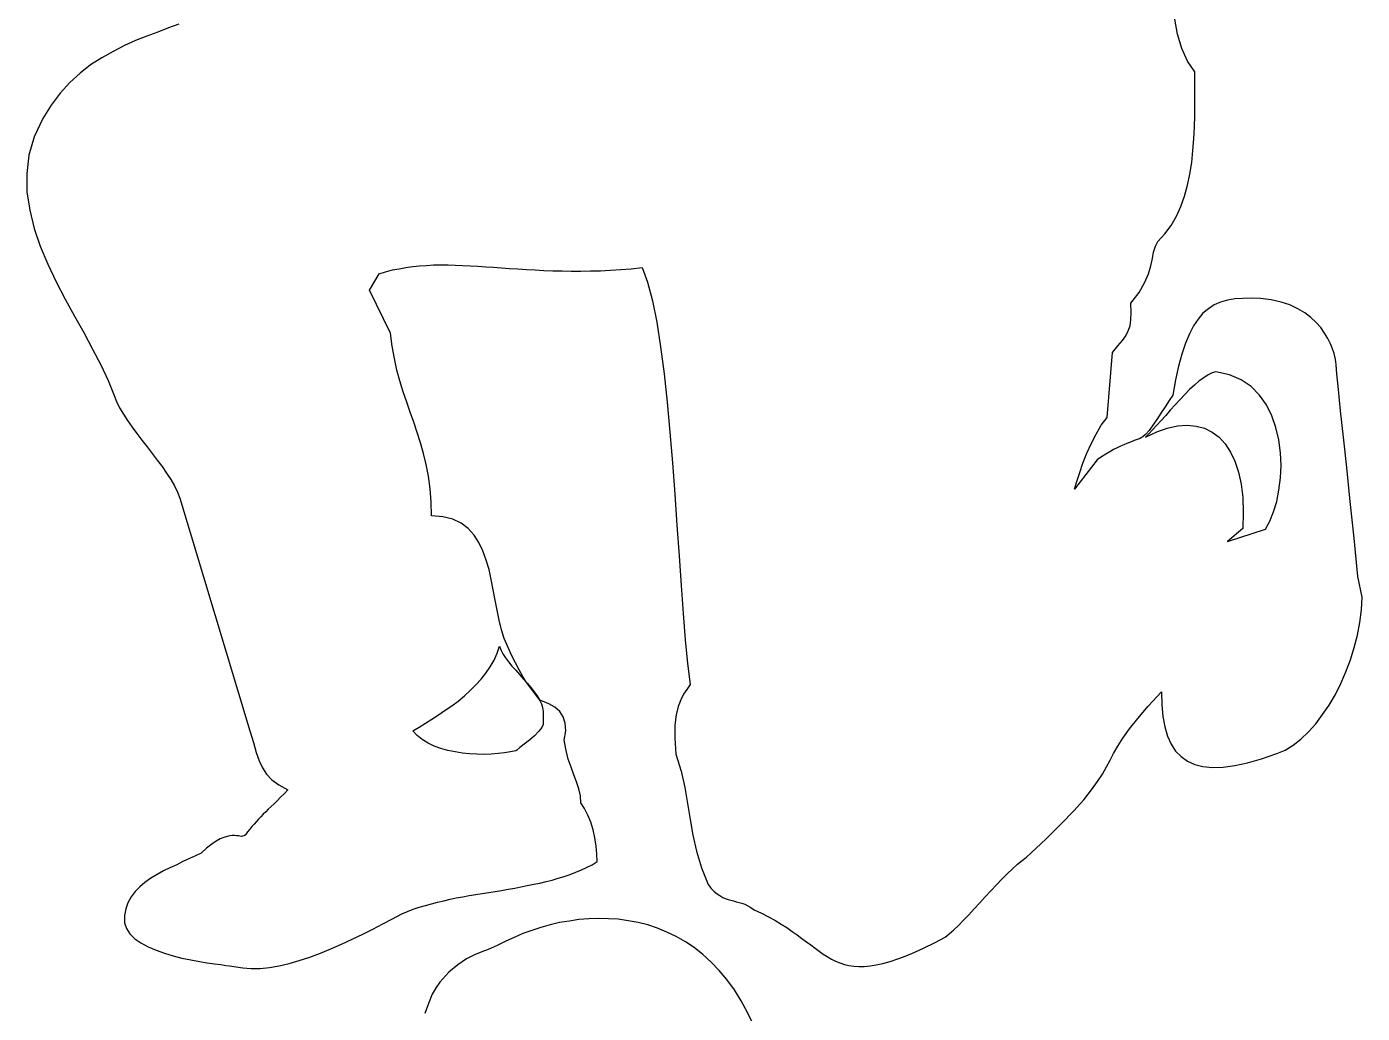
# Model space of a CAD drawing. Extents: x -3257 to 6743, y 13293 to 23293.
# Drawn here: x 2803 to 3536, y 15206 to 15747 of the extents above; entities that cross this region are included whole.
import ezdxf

# ---------------------------------------------------------------- set-up
doc = ezdxf.new("R2010")
doc.units = 0
doc.header["$LTSCALE"] = 1270
doc.header["$MEASUREMENT"] = 0
doc.layers.get('0').update_dxf_attribs({"linetype": 'CONTINUOUS'})

msp = doc.modelspace()

# ---------------------------------------------------------------- linework, layer by layer
at = {"linetype": 'Continuous'}
for p, q in [((2880.81, 15746.44), (2875.01, 15744.23)), ((2886.48, 15748.51), (2880.81, 15746.44)), ((3434.97, 15742.99), (3433.45, 15751.27)), ((2862.84, 15739.53), (2856.63, 15736.76)), ((2868.92, 15742.02), (2862.84, 15739.53)), ((2875.01, 15744.23), (2868.92, 15742.02)), ((3437.32, 15735.1), (3434.97, 15742.99)), ((2850.41, 15733.59), (2844.19, 15730.13)), ((2856.63, 15736.76), (2850.41, 15733.59)), ((3440.36, 15728.2), (3437.32, 15735.1)), ((2838.11, 15726.13), (2832.31, 15721.56)), ((2844.19, 15730.13), (2838.11, 15726.13)), ((3444.37, 15722.39), (3440.36, 15728.2)), ((2832.31, 15721.56), (2826.64, 15716.45)), ((3444.37, 15716.73), (3444.37, 15722.39)), ((3444.37, 15710.92), (3444.37, 15716.73)), ((2821.39, 15710.65), (2816.41, 15704.15)), ((2826.64, 15716.45), (2821.39, 15710.65)), ((3444.37, 15704.7), (3444.37, 15710.92)), ((2816.41, 15704.15), (2811.85, 15696.83)), ((3444.37, 15698.49), (3444.37, 15704.7)), ((2811.85, 15696.83), (2807.15, 15686.74)), ((3444.23, 15691.99), (3444.37, 15698.49)), ((3443.82, 15685.63), (3444.23, 15691.99)), ((2807.15, 15686.74), (2804.25, 15676.65)), ((3443.4, 15679.14), (3443.82, 15685.63)), ((2804.25, 15676.65), (2803.01, 15666.56)), ((3441.74, 15666.28), (3442.71, 15672.64)), ((3442.71, 15672.64), (3443.4, 15679.14)), ((2803.01, 15666.56), (2803.14, 15656.47)), ((3440.5, 15660.2), (3441.74, 15666.28)), ((3438.84, 15654.12), (3440.5, 15660.2)), ((2803.14, 15656.47), (2804.67, 15646.52)), ((3436.77, 15648.46), (3438.84, 15654.12)), ((2804.67, 15646.52), (2807.15, 15636.43)), ((3434.42, 15643.07), (3436.77, 15648.46)), ((2807.15, 15636.43), (2810.47, 15626.62)), ((3428.06, 15633.39), (3431.51, 15637.95)), ((3431.51, 15637.95), (3434.42, 15643.07)), ((3422.81, 15626.62), (3424.19, 15629.25)), ((3424.19, 15629.25), (3428.06, 15633.39)), ((2810.47, 15626.62), (2814.61, 15616.81)), ((3421.15, 15619.85), (3421.84, 15623.44)), ((3421.84, 15623.44), (3422.81, 15626.62)), ((2814.61, 15616.81), (2819.18, 15607.14)), ((3003.8, 15613.63), (3007.53, 15614.32)), ((3007.53, 15614.32), (3011.13, 15615.01)), ((3011.13, 15615.01), (3015, 15615.57)), ((3015, 15615.57), (3018.73, 15615.84)), ((3018.73, 15615.84), (3022.6, 15616.12)), ((3022.6, 15616.12), (3026.47, 15616.4)), ((3026.47, 15616.4), (3030.34, 15616.4)), ((3030.34, 15616.4), (3034.35, 15616.4)), ((3034.35, 15616.4), (3038.35, 15616.26)), ((3038.35, 15616.26), (3042.36, 15616.12)), ((3042.36, 15616.12), (3046.51, 15615.98)), ((3046.51, 15615.98), (3050.79, 15615.7)), ((3050.79, 15615.7), (3055.07, 15615.43)), ((3055.07, 15615.43), (3059.36, 15615.15)), ((3059.36, 15615.15), (3063.78, 15614.87)), ((3063.78, 15614.87), (3068.2, 15614.46)), ((3068.2, 15614.46), (3072.76, 15614.18)), ((3072.76, 15614.18), (3077.46, 15613.91)), ((3077.46, 15613.91), (3082.16, 15613.63)), ((3123.62, 15613.49), (3129.28, 15613.91)), ((3129.28, 15613.91), (3134.94, 15614.32)), ((3134.94, 15614.32), (3140.89, 15615.01)), ((3140.89, 15615.01), (3143.93, 15606.86)), ((3418.94, 15611.42), (3420.32, 15615.84)), ((3420.32, 15615.84), (3421.15, 15619.85)), ((2819.18, 15607.14), (2824.15, 15597.6)), ((2991.23, 15602.58), (2996.48, 15611.56)), ((2996.48, 15611.56), (3000.07, 15612.66)), ((3000.07, 15612.66), (3003.8, 15613.63)), ((3082.16, 15613.63), (3087, 15613.36)), ((3087, 15613.36), (3091.97, 15613.22)), ((3091.97, 15613.22), (3096.95, 15613.08)), ((3096.95, 15613.08), (3102.06, 15612.94)), ((3102.06, 15612.94), (3107.31, 15612.94)), ((3107.31, 15612.94), (3112.56, 15613.08)), ((3112.56, 15613.08), (3118.09, 15613.22)), ((3118.09, 15613.22), (3123.62, 15613.49)), ((3143.93, 15606.86), (3146.56, 15596.77)), ((3413.83, 15601.19), (3416.87, 15606.58)), ((3416.87, 15606.58), (3418.94, 15611.42)), ((3002.83, 15578.94), (2991.23, 15602.58)), ((3409.26, 15595.39), (3413.83, 15601.19)), ((2824.15, 15597.6), (2829.27, 15588.34)), ((3146.56, 15596.77), (3149.04, 15584.89)), ((3409.41, 15590.27), (3409.26, 15595.39)), ((3451.97, 15592.35), (3448.93, 15589.86)), ((3455.14, 15594.42), (3451.97, 15592.35)), ((3458.6, 15595.94), (3455.14, 15594.42)), ((3462.33, 15597.05), (3458.6, 15595.94)), ((3466.48, 15597.74), (3462.33, 15597.05)), ((3470.76, 15598.01), (3466.48, 15597.74)), ((3475.46, 15598.15), (3470.76, 15598.01)), ((3480.43, 15597.88), (3475.46, 15598.15)), ((3486.38, 15597.19), (3480.43, 15597.88)), ((3491.77, 15595.94), (3486.38, 15597.19)), ((3496.6, 15594.42), (3491.77, 15595.94)), ((3501.03, 15592.35), (3496.6, 15594.42)), ((3504.76, 15590.14), (3501.03, 15592.35)), ((2829.27, 15588.34), (2834.38, 15579.22)), ((3149.04, 15584.89), (3151.11, 15571.48)), ((3408.85, 15582.95), (3409.26, 15586.27)), ((3409.26, 15586.27), (3409.41, 15590.27)), ((3446.3, 15586.68), (3443.67, 15582.95)), ((3448.93, 15589.86), (3446.3, 15586.68)), ((3508.21, 15587.51), (3504.76, 15590.14)), ((3511.11, 15584.75), (3508.21, 15587.51)), ((3513.6, 15581.99), (3511.11, 15584.75)), ((2834.38, 15579.22), (2839.21, 15570.24)), ((3003.67, 15571.76), (3002.83, 15578.94)), ((3404.71, 15574.94), (3406.5, 15577.56)), ((3406.5, 15577.56), (3407.88, 15580.19)), ((3407.88, 15580.19), (3408.85, 15582.95)), ((3441.47, 15578.53), (3439.25, 15573.41)), ((3443.67, 15582.95), (3441.47, 15578.53)), ((3515.68, 15578.94), (3513.6, 15581.99)), ((3517.47, 15576.04), (3515.68, 15578.94)), ((2839.21, 15570.24), (2843.78, 15561.53)), ((3004.91, 15564.98), (3003.67, 15571.76)), ((3151.11, 15571.48), (3153.05, 15556.7)), ((3399.18, 15568.3), (3402.22, 15571.9)), ((3402.22, 15571.9), (3404.71, 15574.94)), ((3439.25, 15573.41), (3437.32, 15567.47)), ((3518.99, 15573.14), (3517.47, 15576.04)), ((3520.1, 15570.37), (3518.99, 15573.14)), ((3520.93, 15567.75), (3520.1, 15570.37)), ((3006.29, 15558.63), (3004.91, 15564.98)), ((3396.28, 15532.65), (3399.18, 15568.3)), ((3437.32, 15567.47), (3435.52, 15560.84)), ((3521.48, 15565.4), (3520.93, 15567.75)), ((3521.89, 15563.33), (3521.48, 15565.4)), ((3522.03, 15561.53), (3521.89, 15563.33)), ((2843.78, 15561.53), (2847.78, 15552.96)), ((3007.95, 15552.69), (3006.29, 15558.63)), ((3153.05, 15556.7), (3154.71, 15541.08)), ((3435.52, 15560.84), (3433.86, 15553.38)), ((3451.69, 15556), (3449.34, 15554.48)), ((3453.9, 15557.11), (3451.69, 15556)), ((3455.98, 15557.66), (3453.9, 15557.11)), ((3463.44, 15556.14), (3455.98, 15557.66)), ((3469.93, 15553.38), (3463.44, 15556.14)), ((3522.45, 15556.55), (3522.03, 15561.53)), ((3523.28, 15547.99), (3522.45, 15556.55)), ((2847.78, 15552.96), (2850.96, 15544.81)), ((3009.75, 15546.74), (3007.95, 15552.69)), ((3433.86, 15553.38), (3432.35, 15544.95)), ((3441.6, 15547.99), (3438.98, 15545.36)), ((3444.23, 15550.47), (3441.6, 15547.99)), ((3446.86, 15552.69), (3444.23, 15550.47)), ((3449.34, 15554.48), (3446.86, 15552.69)), ((3475.46, 15549.65), (3469.93, 15553.38)), ((3480.02, 15544.95), (3475.46, 15549.65)), ((3524.52, 15536.24), (3523.28, 15547.99)), ((2850.96, 15544.81), (2852.34, 15541.35)), ((2852.34, 15541.35), (2854, 15537.9)), ((3011.68, 15541.08), (3009.75, 15546.74)), ((3013.61, 15535.55), (3011.68, 15541.08)), ((3154.71, 15541.08), (3156.23, 15524.63)), ((3430.41, 15541.91), (3428.2, 15538.45)), ((3432.35, 15544.95), (3430.41, 15541.91)), ((3436.35, 15542.46), (3433.59, 15539.56)), ((3438.98, 15545.36), (3436.35, 15542.46)), ((3483.75, 15539.56), (3480.02, 15544.95)), ((2854, 15537.9), (2856.07, 15534.45)), ((2856.07, 15534.45), (2858.29, 15530.99)), ((3015.55, 15530.02), (3013.61, 15535.55)), ((3425.85, 15535), (3423.64, 15531.54)), ((3428.2, 15538.45), (3425.85, 15535)), ((3428.47, 15533.76), (3425.99, 15530.99)), ((3430.96, 15536.65), (3428.47, 15533.76)), ((3433.59, 15539.56), (3430.96, 15536.65)), ((3486.79, 15533.61), (3483.75, 15539.56)), ((3489.01, 15527.12), (3486.79, 15533.61)), ((3526.04, 15521.87), (3524.52, 15536.24)), ((2858.29, 15530.99), (2860.91, 15527.4)), ((2860.91, 15527.4), (2863.54, 15523.8)), ((3017.49, 15524.49), (3015.55, 15530.02)), ((3390.2, 15523.53), (3393.1, 15528.37)), ((3393.1, 15528.37), (3396.28, 15532.65)), ((3421.29, 15525.87), (3419.22, 15523.67)), ((3421.42, 15528.37), (3419.35, 15525.6)), ((3423.5, 15528.37), (3421.29, 15525.87)), ((3423.64, 15531.54), (3421.42, 15528.37)), ((3425.99, 15530.99), (3423.5, 15528.37)), ((3423.5, 15524.77), (3429.31, 15526.84)), ((3429.31, 15526.84), (3434.97, 15528.09)), ((3434.97, 15528.09), (3440.22, 15528.37)), ((3440.22, 15528.37), (3445.2, 15527.95)), ((3445.2, 15527.95), (3449.75, 15526.71)), ((3449.75, 15526.71), (3453.9, 15524.63)), ((3490.52, 15520.35), (3489.01, 15527.12)), ((2863.54, 15523.8), (2866.3, 15520.21)), ((2866.3, 15520.21), (2869.2, 15516.62)), ((3019.28, 15518.83), (3017.49, 15524.49)), ((3020.94, 15512.89), (3019.28, 15518.83)), ((3156.23, 15524.63), (3157.61, 15507.77)), ((3387.57, 15518.28), (3390.2, 15523.53)), ((3408.57, 15518.97), (3407.06, 15518.41)), ((3409.95, 15519.52), (3408.57, 15518.97)), ((3411.2, 15519.94), (3409.95, 15519.52)), ((3412.3, 15520.35), (3411.2, 15519.94)), ((3413.41, 15520.76), (3412.3, 15520.35)), ((3414.38, 15521.18), (3413.41, 15520.76)), ((3415.21, 15521.59), (3414.38, 15521.18)), ((3415.9, 15522.01), (3415.21, 15521.59)), ((3417.42, 15523.39), (3415.9, 15522.01)), ((3417.28, 15521.87), (3423.5, 15524.77)), ((3419.22, 15523.67), (3417.28, 15521.87)), ((3419.35, 15525.6), (3417.42, 15523.39)), ((3453.9, 15524.63), (3457.77, 15521.87)), ((3457.77, 15521.87), (3461.09, 15518.14)), ((3491.49, 15513.3), (3490.52, 15520.35)), ((3527.84, 15505.15), (3526.04, 15521.87)), ((2869.2, 15516.62), (2871.96, 15512.89)), ((2871.96, 15512.89), (2874.73, 15509.29)), ((3022.32, 15506.81), (3020.94, 15512.89)), ((3383.01, 15507.63), (3385.08, 15513.02)), ((3385.08, 15513.02), (3387.57, 15518.28)), ((3395.59, 15512.61), (3393.24, 15511.09)), ((3397.79, 15513.86), (3395.59, 15512.61)), ((3399.87, 15515.1), (3397.79, 15513.86)), ((3401.8, 15516.06), (3399.87, 15515.1)), ((3403.6, 15516.9), (3401.8, 15516.06)), ((3405.4, 15517.72), (3403.6, 15516.9)), ((3407.06, 15518.41), (3405.4, 15517.72)), ((3461.09, 15518.14), (3463.99, 15513.71)), ((3463.99, 15513.71), (3466.48, 15508.6)), ((3491.77, 15506.39), (3491.49, 15513.3)), ((2874.73, 15509.29), (2877.35, 15505.7)), ((2877.35, 15505.7), (2879.85, 15502.11)), ((3023.57, 15500.45), (3022.32, 15506.81)), ((3157.61, 15507.77), (3158.85, 15490.64)), ((3390.75, 15509.43), (3378.45, 15493.26)), ((3381.21, 15502.39), (3383.01, 15507.63)), ((3393.24, 15511.09), (3390.75, 15509.43)), ((3466.48, 15508.6), (3468.41, 15502.66)), ((3491.49, 15499.48), (3491.77, 15506.39)), ((3529.77, 15486.49), (3527.84, 15505.15)), ((2879.85, 15502.11), (2882.19, 15498.65)), ((2882.19, 15498.65), (2884.13, 15495.2)), ((3024.54, 15493.54), (3023.57, 15500.45)), ((3378.45, 15493.26), (3379.69, 15497.54)), ((3379.69, 15497.54), (3381.21, 15502.39)), ((3468.41, 15502.66), (3469.8, 15496.03)), ((3490.66, 15492.71), (3491.49, 15499.48)), ((2884.13, 15495.2), (2885.78, 15491.74)), ((2885.78, 15491.74), (2887.03, 15488.29)), ((3025.08, 15486.35), (3024.54, 15493.54)), ((3158.85, 15490.64), (3159.96, 15473.5)), ((3469.8, 15496.03), (3470.76, 15488.7)), ((3489.42, 15486.49), (3490.66, 15492.71)), ((2887.03, 15488.29), (2925.58, 15360.59)), ((3025.36, 15478.61), (3025.08, 15486.35)), ((3470.76, 15488.7), (3471.04, 15480.55)), ((3487.62, 15480.83), (3489.42, 15486.49)), ((3531.85, 15466.45), (3529.77, 15486.49)), ((3031.58, 15478.2), (3025.36, 15478.61)), ((3036.97, 15476.82), (3031.58, 15478.2)), ((3041.53, 15474.6), (3036.97, 15476.82)), ((3045.4, 15471.71), (3041.53, 15474.6)), ((3471.04, 15480.55), (3470.76, 15471.71)), ((3483.2, 15471.43), (3485.55, 15475.71)), ((3485.55, 15475.71), (3487.62, 15480.83)), ((3048.72, 15468.11), (3045.4, 15471.71)), ((3051.34, 15463.97), (3048.72, 15468.11)), ((3159.96, 15473.5), (3161.2, 15456.64)), ((3470.76, 15471.71), (3462.33, 15464.66)), ((3462.33, 15464.66), (3483.2, 15471.43)), ((3053.56, 15459.4), (3051.34, 15463.97)), ((3533.92, 15445.31), (3531.85, 15466.45)), ((3055.35, 15454.43), (3053.56, 15459.4)), ((3056.87, 15449.18), (3055.35, 15454.43)), ((3161.2, 15456.64), (3162.31, 15440.47)), ((3058.11, 15443.65), (3056.87, 15449.18)), ((3536.4, 15433.98), (3533.92, 15445.31)), ((3059.22, 15438.12), (3058.11, 15443.65)), ((3060.19, 15432.46), (3059.22, 15438.12)), ((3162.31, 15440.47), (3163.42, 15424.99)), ((3061.29, 15426.93), (3060.19, 15432.46)), ((3535.99, 15427.07), (3536.4, 15433.98)), ((3062.4, 15421.4), (3061.29, 15426.93)), ((3163.42, 15424.99), (3164.66, 15410.62)), ((3535.02, 15420.16), (3535.99, 15427.07)), ((3063.64, 15416.15), (3062.4, 15421.4)), ((3065.16, 15411.32), (3063.64, 15416.15)), ((3533.78, 15413.25), (3535.02, 15420.16)), ((3067.38, 15406.34), (3065.16, 15411.32)), ((3164.66, 15410.62), (3165.9, 15397.63)), ((3531.98, 15406.34), (3533.78, 15413.25)), ((3059.64, 15399.43), (3061.29, 15403.3)), ((3061.29, 15403.3), (3062.68, 15407.17)), ((3062.68, 15407.17), (3063.37, 15405.09)), ((3063.37, 15405.09), (3064.47, 15403.02)), ((3064.47, 15403.02), (3065.99, 15400.81)), ((3069.45, 15401.92), (3067.38, 15406.34)), ((3071.38, 15397.91), (3069.45, 15401.92)), ((3529.91, 15399.7), (3531.98, 15406.34)), ((3055.21, 15392.38), (3057.56, 15395.84)), ((3057.56, 15395.84), (3059.64, 15399.43)), ((3065.99, 15400.81), (3067.65, 15398.46)), ((3067.65, 15398.46), (3069.45, 15396.25)), ((3069.45, 15396.25), (3071.52, 15393.9)), ((3073.46, 15394.18), (3071.38, 15397.91)), ((3071.52, 15393.9), (3073.59, 15391.55)), ((3075.39, 15390.45), (3073.46, 15394.18)), ((3165.9, 15397.63), (3167.28, 15386.16)), ((3527.42, 15393.07), (3529.91, 15399.7)), ((3049.68, 15385.88), (3052.59, 15389.07)), ((3052.59, 15389.07), (3055.21, 15392.38)), ((3073.59, 15391.55), (3075.67, 15389.2)), ((3077.05, 15387.68), (3075.39, 15390.45)), ((3075.67, 15389.2), (3077.74, 15386.85)), ((3084.79, 15377.45), (3077.05, 15387.68)), ((3077.74, 15386.85), (3079.81, 15384.5)), ((3521.62, 15380.64), (3524.66, 15386.72)), ((3524.66, 15386.72), (3527.42, 15393.07)), ((3039.87, 15377.04), (3043.33, 15379.94)), ((3043.33, 15379.94), (3046.51, 15382.84)), ((3046.51, 15382.84), (3049.68, 15385.88)), ((3079.81, 15384.5), (3081.61, 15382.15)), ((3081.61, 15382.15), (3083.27, 15379.94)), ((3083.27, 15379.94), (3084.65, 15377.73)), ((3163.69, 15380.77), (3162.17, 15377.6)), ((3165.49, 15383.4), (3163.69, 15380.77)), ((3167.28, 15386.16), (3165.49, 15383.4)), ((3418.8, 15374.14), (3426.12, 15382.02)), ((3426.12, 15382.02), (3426.27, 15374.97)), ((3518.16, 15374.83), (3521.62, 15380.64)), ((3029.09, 15369.44), (3032.82, 15371.93)), ((3032.82, 15371.93), (3036.42, 15374.41)), ((3036.42, 15374.41), (3039.87, 15377.04)), ((3084.65, 15377.73), (3085.62, 15375.52)), ((3086.17, 15377.04), (3084.79, 15377.45)), ((3085.62, 15375.52), (3086.31, 15373.45)), ((3089.76, 15375.52), (3086.17, 15377.04)), ((3086.31, 15373.45), (3086.58, 15371.37)), ((3093.08, 15373.72), (3089.76, 15375.52)), ((3095.71, 15371.37), (3093.08, 15373.72)), ((3160.65, 15374), (3159.69, 15369.44)), ((3162.17, 15377.6), (3160.65, 15374)), ((3413.14, 15367.51), (3418.8, 15374.14)), ((3426.27, 15374.97), (3426.96, 15368.61)), ((3514.57, 15369.58), (3518.16, 15374.83)), ((3018.45, 15362.67), (3021.91, 15364.88)), ((3021.91, 15364.88), (3025.5, 15367.09)), ((3025.5, 15367.09), (3029.09, 15369.44)), ((3086.58, 15371.37), (3086.58, 15364.19)), ((3097.64, 15368.33), (3095.71, 15371.37)), ((3098.74, 15364.88), (3097.64, 15368.33)), ((3099.02, 15360.59), (3098.74, 15364.88)), ((3159.69, 15369.44), (3158.99, 15363.78)), ((3408.57, 15361.7), (3413.14, 15367.51)), ((3426.96, 15368.61), (3427.92, 15362.81)), ((3506.83, 15360.04), (3510.84, 15364.6)), ((3510.84, 15364.6), (3514.57, 15369.58)), ((2925.58, 15360.59), (2927.52, 15354.24)), ((3015, 15360.59), (3018.45, 15362.67)), ((3017.49, 15358.11), (3015, 15360.59)), ((3020.25, 15355.9), (3017.49, 15358.11)), ((3081.89, 15357.97), (3079.12, 15355.62)), ((3084.23, 15360.46), (3081.89, 15357.97)), ((3085.89, 15362.53), (3084.23, 15360.46)), ((3086.58, 15364.19), (3085.89, 15362.53)), ((3098.19, 15355.48), (3099.02, 15360.59)), ((3158.99, 15363.78), (3158.85, 15356.73)), ((3404.98, 15356.73), (3408.57, 15361.7)), ((3427.92, 15362.81), (3429.44, 15357.83)), ((3429.44, 15357.83), (3431.51, 15353.41)), ((3502.68, 15356.17), (3506.83, 15360.04)), ((2927.52, 15354.24), (2929.04, 15348.85)), ((3023.43, 15353.96), (3020.25, 15355.9)), ((3026.74, 15352.3), (3023.43, 15353.96)), ((3030.34, 15351.06), (3026.74, 15352.3)), ((3034.21, 15349.96), (3030.34, 15351.06)), ((3038.21, 15349.12), (3034.21, 15349.96)), ((3072.21, 15350.09), (3071.52, 15349.68)), ((3073.87, 15351.47), (3072.21, 15350.09)), ((3076.22, 15353.27), (3073.87, 15351.47)), ((3079.12, 15355.62), (3076.22, 15353.27)), ((3099.15, 15349.96), (3098.19, 15355.48)), ((3100.4, 15345.12), (3099.15, 15349.96)), ((3158.85, 15356.73), (3159.41, 15347.88)), ((3399.87, 15348.3), (3402.22, 15352.3)), ((3402.22, 15352.3), (3404.98, 15356.73)), ((3431.51, 15353.41), (3433.86, 15349.54)), ((3489.42, 15348.16), (3493.98, 15350.09)), ((3493.98, 15350.09), (3498.4, 15352.86)), ((3498.4, 15352.86), (3502.68, 15356.17)), ((2929.04, 15348.85), (2930.7, 15344.29)), ((2930.7, 15344.29), (2932.5, 15340.28)), ((3042.22, 15348.43), (3038.21, 15349.12)), ((3046.23, 15348.02), (3042.22, 15348.43)), ((3050.24, 15347.88), (3046.23, 15348.02)), ((3054.25, 15347.74), (3050.24, 15347.88)), ((3058.11, 15347.88), (3054.25, 15347.74)), ((3061.85, 15348.16), (3058.11, 15347.88)), ((3065.3, 15348.57), (3061.85, 15348.16)), ((3068.62, 15349.12), (3065.3, 15348.57)), ((3071.52, 15349.68), (3068.62, 15349.12)), ((3101.92, 15340.69), (3100.4, 15345.12)), ((3159.41, 15347.88), (3162.31, 15338.62)), ((3396, 15340.83), (3397.94, 15344.57)), ((3397.94, 15344.57), (3399.87, 15348.3)), ((3433.86, 15349.54), (3436.9, 15346.5)), ((3436.9, 15346.5), (3440.36, 15344.01)), ((3440.36, 15344.01), (3444.37, 15342.22)), ((3466.34, 15341.66), (3473.39, 15343.18)), ((3473.39, 15343.18), (3480.99, 15345.26)), ((3480.99, 15345.26), (3489.42, 15348.16)), ((2932.5, 15340.28), (2934.71, 15336.83)), ((2934.71, 15336.83), (2937.61, 15333.79)), ((3103.44, 15336.55), (3101.92, 15340.69)), ((3104.96, 15332.68), (3103.44, 15336.55)), ((3162.31, 15338.62), (3164.38, 15329.64)), ((3391.02, 15332.82), (3393.79, 15336.96)), ((3393.79, 15336.96), (3396, 15340.83)), ((3444.37, 15342.22), (3448.93, 15341.11)), ((3448.93, 15341.11), (3454.18, 15340.56)), ((3454.18, 15340.56), (3459.98, 15340.69)), ((3459.98, 15340.69), (3466.34, 15341.66)), ((2937.61, 15333.79), (2941.48, 15331.02)), ((2941.48, 15331.02), (2946.45, 15328.26)), ((2946.45, 15328.26), (2944.38, 15326.18)), ((3106.2, 15328.81), (3104.96, 15332.68)), ((3107.03, 15325.08), (3106.2, 15328.81)), ((3164.38, 15329.64), (3165.9, 15320.79)), ((3383.43, 15322.87), (3387.71, 15328.26)), ((3387.71, 15328.26), (3391.02, 15332.82)), ((2938.85, 15320.66), (2937.2, 15319.14)), ((2940.51, 15322.32), (2938.85, 15320.66)), ((2942.44, 15324.25), (2940.51, 15322.32)), ((2944.38, 15326.18), (2942.44, 15324.25)), ((3107.31, 15321.07), (3107.03, 15325.08)), ((3109.38, 15318.03), (3107.31, 15321.07)), ((3165.9, 15320.79), (3167.28, 15312.09)), ((3378.04, 15316.79), (3383.43, 15322.87)), ((2931.66, 15313.47), (2930.28, 15312.23)), ((2932.91, 15314.85), (2931.66, 15313.47)), ((2934.29, 15316.23), (2932.91, 15314.85)), ((2935.67, 15317.62), (2934.29, 15316.23)), ((2937.2, 15319.14), (2935.67, 15317.62)), ((3111.18, 15314.44), (3109.38, 15318.03)), ((3112.7, 15310.57), (3111.18, 15314.44)), ((3371.12, 15309.6), (3378.04, 15316.79)), ((2925.58, 15306.7), (2924.34, 15305.18)), ((2926.69, 15308.08), (2925.58, 15306.7)), ((2927.93, 15309.46), (2926.69, 15308.08)), ((2929.18, 15310.84), (2927.93, 15309.46)), ((2930.28, 15312.23), (2929.18, 15310.84)), ((3114.08, 15306.28), (3112.7, 15310.57)), ((3115.04, 15301.86), (3114.08, 15306.28)), ((3167.28, 15312.09), (3168.81, 15303.38)), ((3362.56, 15301.17), (3371.12, 15309.6)), ((2907.07, 15300.06), (2904.58, 15298.41)), ((2909.28, 15301.31), (2907.07, 15300.06)), ((2911.22, 15302.14), (2909.28, 15301.31)), ((2913.01, 15302.69), (2911.22, 15302.14)), ((2914.53, 15303.11), (2913.01, 15302.69)), ((2915.91, 15303.24), (2914.53, 15303.11)), ((2917.15, 15303.24), (2915.91, 15303.24)), ((2918.26, 15303.11), (2917.15, 15303.24)), ((2919.23, 15302.97), (2918.26, 15303.11)), ((2920.06, 15302.83), (2919.23, 15302.97)), ((2920.89, 15302.69), (2920.06, 15302.83)), ((2921.58, 15302.83), (2920.89, 15302.69)), ((2922.41, 15303.11), (2921.58, 15302.83)), ((2923.1, 15303.52), (2922.41, 15303.11)), ((2924.34, 15305.18), (2923.1, 15303.52)), ((3115.74, 15297.44), (3115.04, 15301.86)), ((3168.81, 15303.38), (3170.74, 15294.54)), ((3352.06, 15291.36), (3362.56, 15301.17)), ((2895.74, 15292.05), (2892.42, 15290.53)), ((2898.78, 15293.57), (2895.74, 15292.05)), ((2901.82, 15296.2), (2898.78, 15293.57)), ((2904.58, 15298.41), (2901.82, 15296.2)), ((3116.15, 15293.02), (3115.74, 15297.44)), ((3116.29, 15288.87), (3116.15, 15293.02)), ((3170.74, 15294.54), (3173.5, 15285.55)), ((3349.56, 15289.56), (3352.06, 15291.36)), ((2881.64, 15285.55), (2878.05, 15283.76)), ((2885.37, 15287.21), (2881.64, 15285.55)), ((2888.82, 15288.87), (2885.37, 15287.21)), ((2892.42, 15290.53), (2888.82, 15288.87)), ((3104.54, 15283.07), (3107.58, 15284.31)), ((3107.58, 15284.31), (3110.49, 15285.69)), ((3110.49, 15285.69), (3113.53, 15287.21)), ((3113.53, 15287.21), (3116.29, 15288.87)), ((3173.5, 15285.55), (3177.24, 15276.3)), ((3341.41, 15282.24), (3344.32, 15285)), ((3344.32, 15285), (3347.08, 15287.49)), ((3347.08, 15287.49), (3349.56, 15289.56)), ((2867.96, 15277.4), (2865.06, 15275.05)), ((2871.14, 15279.75), (2867.96, 15277.4)), ((2874.59, 15281.82), (2871.14, 15279.75)), ((2878.05, 15283.76), (2874.59, 15281.82)), ((3081.47, 15276.43), (3084.79, 15277.12)), ((3084.79, 15277.12), (3088.24, 15277.95)), ((3088.24, 15277.95), (3091.56, 15278.78)), ((3091.56, 15278.78), (3094.88, 15279.75)), ((3094.88, 15279.75), (3098.19, 15280.72)), ((3098.19, 15280.72), (3101.37, 15281.82)), ((3101.37, 15281.82), (3104.54, 15283.07)), ((3335.47, 15276.16), (3338.51, 15279.2)), ((3338.51, 15279.2), (3341.41, 15282.24)), ((2860.36, 15269.52), (2858.56, 15266.34)), ((2862.57, 15272.42), (2860.36, 15269.52)), ((2865.06, 15275.05), (2862.57, 15272.42)), ((3038.9, 15268.97), (3042.5, 15269.52)), ((3042.5, 15269.52), (3045.95, 15270.22)), ((3045.95, 15270.22), (3049.55, 15270.77)), ((3049.55, 15270.77), (3053.14, 15271.46)), ((3053.14, 15271.46), (3056.73, 15272.01)), ((3056.73, 15272.01), (3060.19, 15272.56)), ((3060.19, 15272.56), (3063.78, 15273.12)), ((3063.78, 15273.12), (3067.38, 15273.81)), ((3067.38, 15273.81), (3070.97, 15274.36)), ((3070.97, 15274.36), (3074.42, 15275.05)), ((3074.42, 15275.05), (3077.88, 15275.74)), ((3077.88, 15275.74), (3081.47, 15276.43)), ((3177.24, 15276.3), (3178.89, 15274.22)), ((3178.89, 15274.22), (3180.55, 15272.56)), ((3180.55, 15272.56), (3182.07, 15271.18)), ((3182.07, 15271.18), (3183.59, 15270.22)), ((3183.59, 15270.22), (3185.25, 15269.25)), ((3185.25, 15269.25), (3186.63, 15268.69)), ((3326.35, 15266.21), (3329.39, 15269.52)), ((3329.39, 15269.52), (3332.43, 15272.84)), ((3332.43, 15272.84), (3335.47, 15276.16)), ((2857.45, 15263.03), (2856.76, 15259.3)), ((2858.56, 15266.34), (2857.45, 15263.03)), ((3012.1, 15261.51), (3015.27, 15262.75)), ((3015.27, 15262.75), (3018.59, 15263.86)), ((3018.59, 15263.86), (3021.91, 15264.83)), ((3021.91, 15264.83), (3025.23, 15265.79)), ((3025.23, 15265.79), (3028.54, 15266.62)), ((3028.54, 15266.62), (3032, 15267.45)), ((3032, 15267.45), (3035.45, 15268.28)), ((3035.45, 15268.28), (3038.9, 15268.97)), ((3186.63, 15268.69), (3188.15, 15268.14)), ((3188.15, 15268.14), (3189.67, 15267.73)), ((3189.67, 15267.73), (3191.19, 15267.31)), ((3191.19, 15267.31), (3192.71, 15266.9)), ((3192.71, 15266.9), (3194.23, 15266.48)), ((3194.23, 15266.48), (3195.75, 15266.07)), ((3195.75, 15266.07), (3197.41, 15265.52)), ((3197.41, 15265.52), (3199.07, 15264.69)), ((3199.07, 15264.69), (3200.73, 15263.72)), ((3200.73, 15263.72), (3202.39, 15262.48)), ((3202.39, 15262.48), (3206.53, 15260.54)), ((3320.41, 15259.71), (3323.31, 15262.89)), ((3323.31, 15262.89), (3326.35, 15266.21)), ((2856.76, 15259.3), (2856.76, 15255.29)), ((2856.76, 15255.29), (2857.73, 15252.11)), ((2993.02, 15251.83), (2998.55, 15254.74)), ((2998.55, 15254.74), (3003.94, 15257.5)), ((3003.94, 15257.5), (3009.06, 15260.26)), ((3009.06, 15260.26), (3012.1, 15261.51)), ((3095.6, 15255.43), (3090.39, 15254.19)), ((3101.01, 15256.27), (3095.6, 15255.43)), ((3106.22, 15257.11), (3101.01, 15256.27)), ((3111.63, 15257.52), (3106.22, 15257.11)), ((3117.05, 15257.73), (3111.63, 15257.52)), ((3122.46, 15257.52), (3117.05, 15257.73)), ((3127.87, 15257.31), (3122.46, 15257.52)), ((3133.29, 15256.47), (3127.87, 15257.31)), ((3138.7, 15255.43), (3133.29, 15256.47)), ((3144.11, 15254.19), (3138.7, 15255.43)), ((3206.53, 15260.54), (3210.4, 15258.6)), ((3210.4, 15258.6), (3213.86, 15256.67)), ((3213.86, 15256.67), (3217.31, 15254.6)), ((3217.31, 15254.6), (3220.35, 15252.66)), ((3314.74, 15253.91), (3317.5, 15256.67)), ((3317.5, 15256.67), (3320.41, 15259.71)), ((2857.73, 15252.11), (2859.67, 15249.21)), ((2859.67, 15249.21), (2862.43, 15246.58)), ((2981.69, 15246.31), (2987.5, 15249.07)), ((2987.5, 15249.07), (2993.02, 15251.83)), ((3070.62, 15247.31), (3066.04, 15245.23)), ((3075.4, 15249.4), (3070.62, 15247.31)), ((3080.4, 15251.07), (3075.4, 15249.4)), ((3085.4, 15252.73), (3080.4, 15251.07)), ((3090.39, 15254.19), (3085.4, 15252.73)), ((3149.32, 15252.31), (3144.11, 15254.19)), ((3154.52, 15250.23), (3149.32, 15252.31)), ((3159.73, 15247.73), (3154.52, 15250.23)), ((3164.73, 15244.81), (3159.73, 15247.73)), ((3220.35, 15252.66), (3223.25, 15250.59)), ((3223.25, 15250.59), (3226.02, 15248.66)), ((3226.02, 15248.66), (3228.64, 15246.72)), ((3301.47, 15244.37), (3307.41, 15247.41)), ((3307.41, 15247.41), (3309.63, 15249.21)), ((3309.63, 15249.21), (3312.11, 15251.42)), ((3312.11, 15251.42), (3314.74, 15253.91)), ((2862.43, 15246.58), (2865.75, 15244.23)), ((2865.75, 15244.23), (2869.62, 15242.16)), ((2869.62, 15242.16), (2874.04, 15240.23)), ((2874.04, 15240.23), (2878.6, 15238.57)), ((2964.28, 15238.57), (2970.08, 15241.05)), ((2970.08, 15241.05), (2975.89, 15243.54)), ((2975.89, 15243.54), (2981.69, 15246.31)), ((3056.46, 15240.65), (3052.92, 15239.41)), ((3059.37, 15241.91), (3056.46, 15240.65)), ((3061.66, 15242.95), (3059.37, 15241.91)), ((3066.04, 15245.23), (3061.66, 15242.95)), ((3169.51, 15241.69), (3164.73, 15244.81)), ((3174.3, 15237.95), (3169.51, 15241.69)), ((3228.64, 15246.72), (3231.13, 15244.93)), ((3231.13, 15244.93), (3233.62, 15243.13)), ((3233.62, 15243.13), (3235.97, 15241.33)), ((3235.97, 15241.33), (3238.18, 15239.67)), ((3290.7, 15239.26), (3295.81, 15241.61)), ((3295.81, 15241.61), (3301.47, 15244.37)), ((2878.6, 15238.57), (2883.44, 15237.19)), ((2883.44, 15237.19), (2888.28, 15235.94)), ((2888.28, 15235.94), (2893.11, 15234.97)), ((2893.11, 15234.97), (2897.81, 15234.01)), ((2897.81, 15234.01), (2902.09, 15233.31)), ((2902.09, 15233.31), (2906.1, 15232.76)), ((2906.1, 15232.76), (2909.56, 15232.35)), ((2941.62, 15231.66), (2947.14, 15232.9)), ((2947.14, 15232.9), (2952.67, 15234.56)), ((2952.67, 15234.56), (2958.48, 15236.5)), ((2958.48, 15236.5), (2964.28, 15238.57)), ((3044.59, 15235.45), (3039.8, 15232.33)), ((3048.96, 15237.74), (3044.59, 15235.45)), ((3052.92, 15239.41), (3048.96, 15237.74)), ((3178.89, 15233.79), (3174.3, 15237.95)), ((3183.25, 15229.21), (3178.89, 15233.79)), ((3238.18, 15239.67), (3240.39, 15238.15)), ((3240.39, 15238.15), (3242.6, 15236.77)), ((3242.6, 15236.77), (3244.95, 15235.39)), ((3244.95, 15235.39), (3247.16, 15234.28)), ((3247.16, 15234.28), (3249.51, 15233.31)), ((3249.51, 15233.31), (3252, 15232.49)), ((3269.55, 15232.21), (3273.14, 15233.04)), ((3273.14, 15233.04), (3277.15, 15234.15)), ((3277.15, 15234.15), (3281.3, 15235.53)), ((3281.3, 15235.53), (3285.86, 15237.19)), ((3285.86, 15237.19), (3290.7, 15239.26)), ((2909.56, 15232.35), (2912.32, 15231.93)), ((2912.32, 15231.93), (2914.39, 15231.66)), ((2914.39, 15231.66), (2921.72, 15230.55)), ((2921.72, 15230.55), (2926.28, 15230.14)), ((2926.28, 15230.14), (2931.25, 15230.14)), ((2931.25, 15230.14), (2936.36, 15230.69)), ((2936.36, 15230.69), (2941.62, 15231.66)), ((3034.8, 15228.16), (3029.8, 15222.75)), ((3039.8, 15232.33), (3034.8, 15228.16)), ((3187.42, 15224.21), (3183.25, 15229.21)), ((3252, 15232.49), (3254.49, 15231.93)), ((3254.49, 15231.93), (3257.11, 15231.52)), ((3257.11, 15231.52), (3260.01, 15231.38)), ((3260.01, 15231.38), (3262.92, 15231.38)), ((3262.92, 15231.38), (3266.1, 15231.66)), ((3266.1, 15231.66), (3269.55, 15232.21)), ((3027.93, 15219.83), (3025.64, 15216.09)), ((3029.8, 15222.75), (3027.93, 15219.83)), ((3191.59, 15218.59), (3187.42, 15224.21)), ((3195.33, 15212.55), (3191.59, 15218.59)), ((3023.56, 15211.09), (3021.68, 15205.47)), ((3025.64, 15216.09), (3023.56, 15211.09)), ((3198.87, 15206.09), (3195.33, 15212.55)), ((3202.21, 15199.01), (3198.87, 15206.09))]:
    msp.add_line(p, q, dxfattribs=at)

doc.saveas('drawing.dxf')
